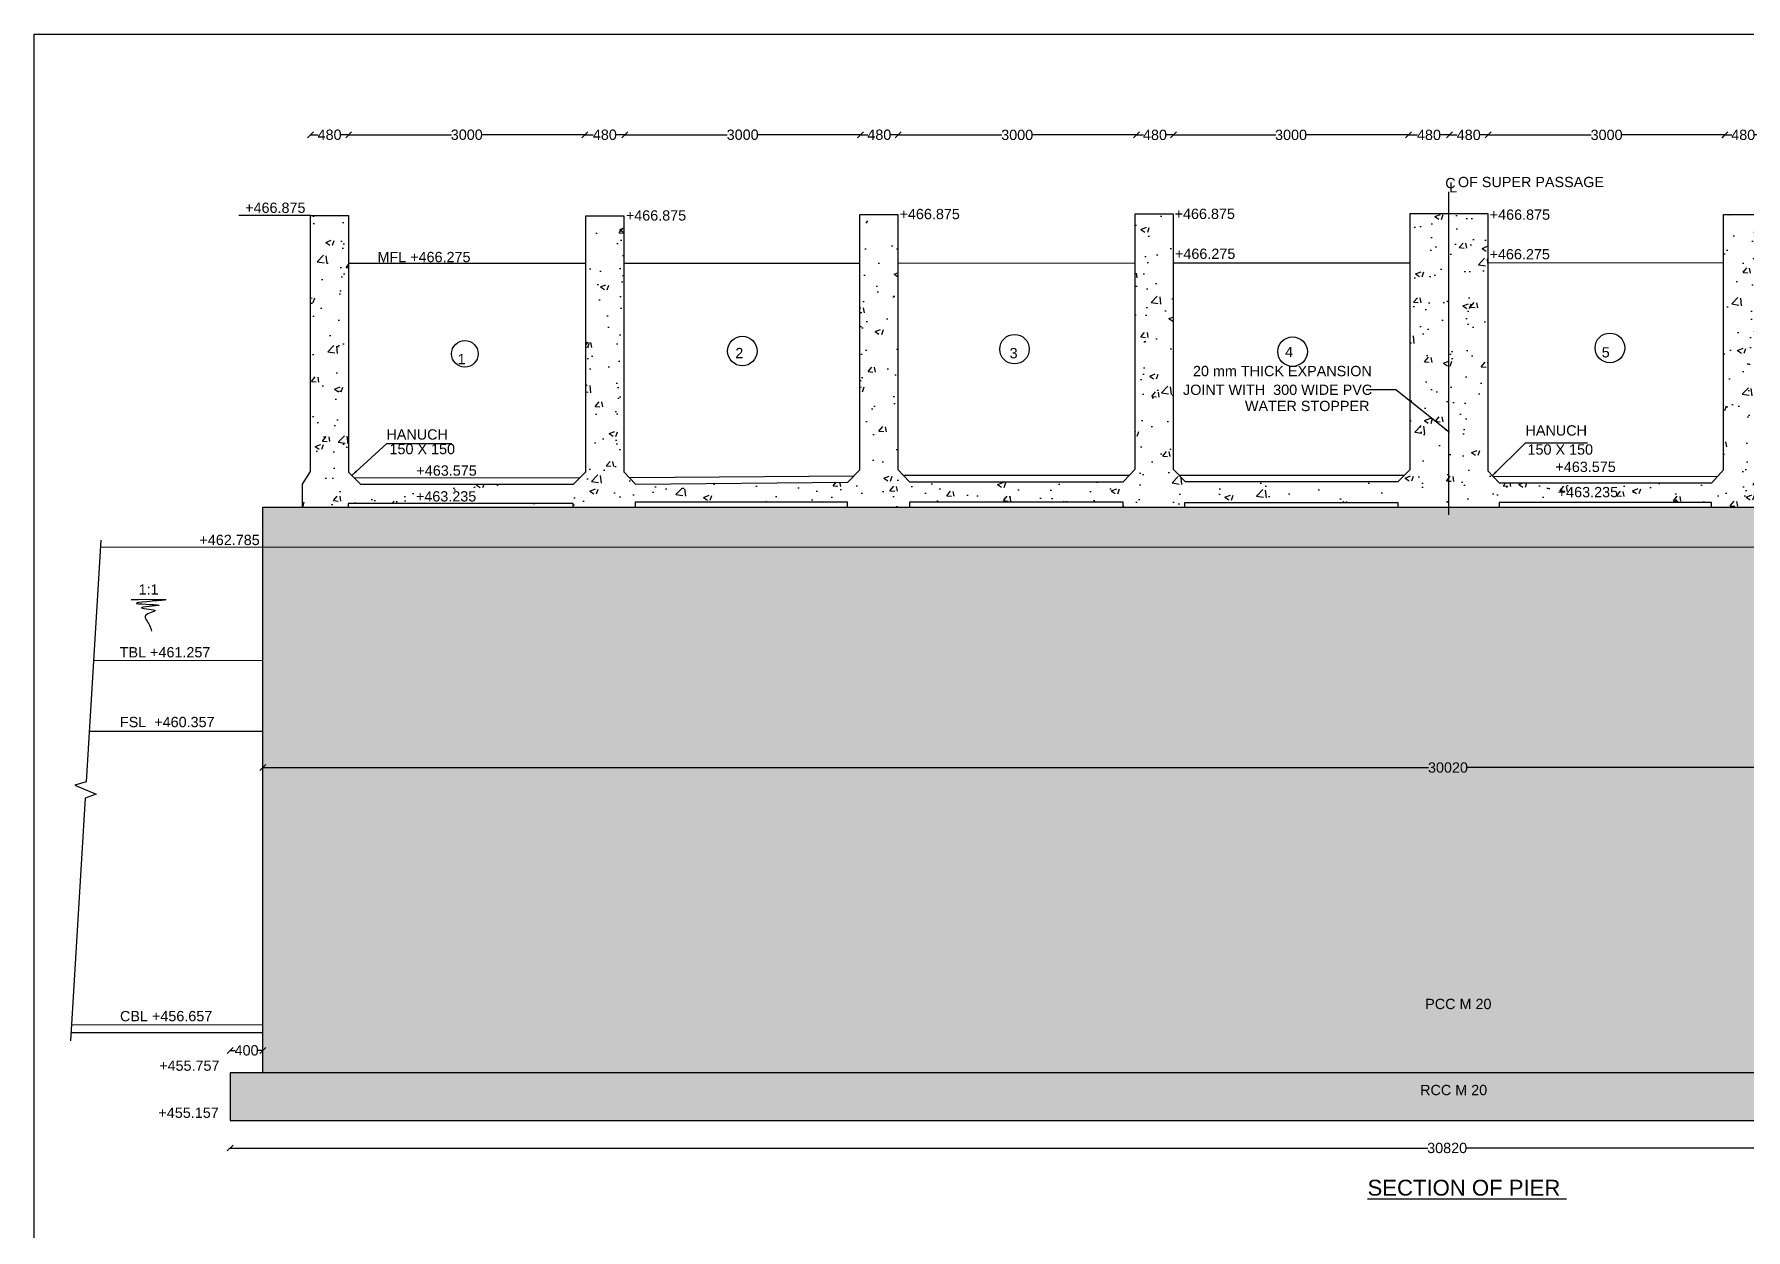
# Model space of a CAD drawing. Header units: millimetres. Extents: x 5124 to 2827070, y 2311 to 44738236.
# Drawn here: x 2780977 to 2802609, y 44723133 to 44738236 of the extents above; entities that cross this region are included whole.
import ezdxf

# ---------------------------------------------------------------- set-up
doc = ezdxf.new("R2010")
doc.units = ezdxf.units.MM
doc.header["$MEASUREMENT"] = 0
doc.layers.add('TEXT', color=7, linetype='Continuous')
doc.styles.get("Standard").update_dxf_attribs({"font": 'arial.ttf', "height": 130})
doc.dimstyles.get("Standard").update_dxf_attribs({"dimtxt": 130, "dimasz": 75, "dimexe": 0.18, "dimexo": 0.0625, "dimgap": 0.09, "dimtad": 0, "dimdec": 0, "dimzin": 0, "dimdsep": 46, "dimtxsty": 'Standard', "dimblk": 'OBLIQUE', "dimcen": 0.09, "dimse1": 1, "dimse2": 1, "dimadec": 0, "dimazin": 0, "dimtfac": 1, "dimtdec": 0, "dimtofl": 0, "dimtmove": 0, "dimatfit": 3, "dimfxl": 1, "dimtolj": 1, "dimtzin": 0, "dimarcsym": 0})
pattern_1 = [(50, (0, 0), (717.2601826, -62.752135), [75, -825]), (355, (0, 0), (-138.751334, 752.192134), [60, -660]), (100.4514, (59.8, -5.2), (578.509382, 689.439542), [63.74019, -701.142112]), (46.1842, (0, 200), (1067.241049, -165.519014), [112.5, -1237.5]), (96.6356, (88.9, 186.2), (934.662706, 974.11787), [95.610288, -1051.713]), (351.1842, (0, 200), (934.661945, 974.1186), [90, -990]), (21, (100, 150), (596.907052, -402.618891), [75, -825]), (326, (100, 150), (243.315332, 725.150045), [60, -660]), (71.4514, (149.74, 116.45), (840.222629, 322.530497), [63.74019, -701.142112]), (37.5, (0, 0), (12.1598553, 332.8938538), [0, -652, 0, -670, 0, -662.5]), (7.5, (0, 0), (263.0695374, 394.411712), [0, -382, 0, -637, 0, -252.5]), (327.5, (-223, 0), (533.8224362, -22.5548717), [0, -250, 0, -780, 0, -1035]), (317.5, (-323, 0), (583.1861693, 100.1049823), [0, -325, 0, -518, 0, -735])]

# ---------------------------------------------------------------- blocks, each defined once
blk = doc.blocks.new('_Oblique')
at = {"color": 0, "linetype": 'ByBlock', "lineweight": -2}
blk.add_line((-0.5, -0.5), (0.5, 0.5), dxfattribs=at)
blk = doc.blocks.new('*D4')
at = {"layer": 'Defpoints', "color": 0, "transparency": 16777216}
for p in [(2784951, 44736966), (2784469, 44735947), (2784951, 44735947)]:
    blk.add_point(p, dxfattribs=at)
at = {"layer": 'TEXT', "color": 0, "lineweight": -2, "transparency": 16777216}
for p, q in [((2784469, 44736966), (2784564, 44736966)), ((2784951, 44736966), (2784856, 44736966))]:
    blk.add_line(p, q, dxfattribs=at)
at = {"layer": 'TEXT', "color": 0, "lineweight": -2, "transparency": 16777216, "xscale": 75, "yscale": 75, "zscale": 75, "rotation": 180}
blk.add_blockref('_Oblique', (2784469, 44736966), dxfattribs=at)
at = {"layer": 'TEXT', "color": 0, "lineweight": -2, "transparency": 16777216, "xscale": 75, "yscale": 75, "zscale": 75}
blk.add_blockref('_Oblique', (2784951, 44736966), dxfattribs=at)
at = {"layer": 'TEXT', "color": 0, "transparency": 16777216, "insert": (2784710, 44736966), "char_height": 130, "attachment_point": 5}
blk.add_mtext('\\A1;480', dxfattribs=at)
blk = doc.blocks.new('*D5')
at = {"layer": 'Defpoints', "color": 0, "transparency": 16777216}
for p in [(2784951, 44736966), (2787937, 44736966), (2787937, 44736966)]:
    blk.add_point(p, dxfattribs=at)
at = {"layer": 'TEXT', "color": 0, "lineweight": -2, "transparency": 16777216}
for p, q in [((2784951, 44736966), (2786250, 44736966)), ((2787937, 44736966), (2786638, 44736966))]:
    blk.add_line(p, q, dxfattribs=at)
at = {"layer": 'TEXT', "color": 0, "lineweight": -2, "transparency": 16777216, "xscale": 75, "yscale": 75, "zscale": 75, "rotation": 180}
blk.add_blockref('_Oblique', (2784951, 44736966), dxfattribs=at)
at = {"layer": 'TEXT', "color": 0, "lineweight": -2, "transparency": 16777216, "xscale": 75, "yscale": 75, "zscale": 75}
blk.add_blockref('_Oblique', (2787937, 44736966), dxfattribs=at)
at = {"layer": 'TEXT', "color": 0, "transparency": 16777216, "insert": (2786444, 44736966), "char_height": 130, "attachment_point": 5}
blk.add_mtext('\\A1;3000', dxfattribs=at)
blk = doc.blocks.new('*D6')
at = {"layer": 'Defpoints', "color": 0, "transparency": 16777216}
for p in [(2787937, 44736966), (2788441, 44736966), (2788441, 44736966)]:
    blk.add_point(p, dxfattribs=at)
at = {"layer": 'TEXT', "color": 0, "lineweight": -2, "transparency": 16777216}
for p, q in [((2787937, 44736966), (2788043, 44736966)), ((2788441, 44736966), (2788335, 44736966))]:
    blk.add_line(p, q, dxfattribs=at)
at = {"layer": 'TEXT', "color": 0, "lineweight": -2, "transparency": 16777216, "xscale": 75, "yscale": 75, "zscale": 75, "rotation": 180}
blk.add_blockref('_Oblique', (2787937, 44736966), dxfattribs=at)
at = {"layer": 'TEXT', "color": 0, "lineweight": -2, "transparency": 16777216, "xscale": 75, "yscale": 75, "zscale": 75}
blk.add_blockref('_Oblique', (2788441, 44736966), dxfattribs=at)
at = {"layer": 'TEXT', "color": 0, "transparency": 16777216, "insert": (2788189, 44736966), "char_height": 130, "attachment_point": 5}
blk.add_mtext('\\A1;480', dxfattribs=at)
blk = doc.blocks.new('*D7')
at = {"layer": 'Defpoints', "color": 0, "transparency": 16777216}
for p in [(2788441, 44736966), (2791421, 44736966), (2791421, 44736966)]:
    blk.add_point(p, dxfattribs=at)
at = {"layer": 'TEXT', "color": 0, "lineweight": -2, "transparency": 16777216}
for p, q in [((2788441, 44736966), (2789737, 44736966)), ((2791421, 44736966), (2790125, 44736966))]:
    blk.add_line(p, q, dxfattribs=at)
at = {"layer": 'TEXT', "color": 0, "lineweight": -2, "transparency": 16777216, "xscale": 75, "yscale": 75, "zscale": 75, "rotation": 180}
blk.add_blockref('_Oblique', (2788441, 44736966), dxfattribs=at)
at = {"layer": 'TEXT', "color": 0, "lineweight": -2, "transparency": 16777216, "xscale": 75, "yscale": 75, "zscale": 75}
blk.add_blockref('_Oblique', (2791421, 44736966), dxfattribs=at)
at = {"layer": 'TEXT', "color": 0, "transparency": 16777216, "insert": (2789931, 44736966), "char_height": 130, "attachment_point": 5}
blk.add_mtext('\\A1;3000', dxfattribs=at)
blk = doc.blocks.new('*D8')
at = {"layer": 'Defpoints', "color": 0, "transparency": 16777216}
for p in [(2791421, 44736966), (2791895, 44736966), (2791895, 44736966)]:
    blk.add_point(p, dxfattribs=at)
at = {"layer": 'TEXT', "color": 0, "lineweight": -2, "transparency": 16777216}
for p, q in [((2791421, 44736966), (2791512, 44736966)), ((2791895, 44736966), (2791804, 44736966))]:
    blk.add_line(p, q, dxfattribs=at)
at = {"layer": 'TEXT', "color": 0, "lineweight": -2, "transparency": 16777216, "xscale": 75, "yscale": 75, "zscale": 75, "rotation": 180}
blk.add_blockref('_Oblique', (2791421, 44736966), dxfattribs=at)
at = {"layer": 'TEXT', "color": 0, "lineweight": -2, "transparency": 16777216, "xscale": 75, "yscale": 75, "zscale": 75}
blk.add_blockref('_Oblique', (2791895, 44736966), dxfattribs=at)
at = {"layer": 'TEXT', "color": 0, "transparency": 16777216, "insert": (2791658, 44736966), "char_height": 130, "attachment_point": 5}
blk.add_mtext('\\A1;480', dxfattribs=at)
blk = doc.blocks.new('*D9')
at = {"layer": 'Defpoints', "color": 0, "transparency": 16777216}
for p in [(2791895, 44736966), (2794907, 44736966), (2794907, 44736964)]:
    blk.add_point(p, dxfattribs=at)
at = {"layer": 'TEXT', "color": 0, "lineweight": -2, "transparency": 16777216}
for p, q in [((2791895, 44736964), (2793207, 44736964)), ((2794907, 44736964), (2793595, 44736964))]:
    blk.add_line(p, q, dxfattribs=at)
at = {"layer": 'TEXT', "color": 0, "lineweight": -2, "transparency": 16777216, "xscale": 75, "yscale": 75, "zscale": 75, "rotation": 180}
blk.add_blockref('_Oblique', (2791895, 44736964), dxfattribs=at)
at = {"layer": 'TEXT', "color": 0, "lineweight": -2, "transparency": 16777216, "xscale": 75, "yscale": 75, "zscale": 75}
blk.add_blockref('_Oblique', (2794907, 44736964), dxfattribs=at)
at = {"layer": 'TEXT', "color": 0, "transparency": 16777216, "insert": (2793401, 44736964), "char_height": 130, "attachment_point": 5}
blk.add_mtext('\\A1;3000', dxfattribs=at)
blk = doc.blocks.new('*D10')
at = {"layer": 'Defpoints', "color": 0, "transparency": 16777216}
for p in [(2794907, 44736964), (2795377, 44736964), (2795377, 44736964)]:
    blk.add_point(p, dxfattribs=at)
at = {"layer": 'TEXT', "color": 0, "lineweight": -2, "transparency": 16777216}
for p, q in [((2794907, 44736964), (2794996, 44736964)), ((2795377, 44736964), (2795288, 44736964))]:
    blk.add_line(p, q, dxfattribs=at)
at = {"layer": 'TEXT', "color": 0, "lineweight": -2, "transparency": 16777216, "xscale": 75, "yscale": 75, "zscale": 75, "rotation": 180}
blk.add_blockref('_Oblique', (2794907, 44736964), dxfattribs=at)
at = {"layer": 'TEXT', "color": 0, "lineweight": -2, "transparency": 16777216, "xscale": 75, "yscale": 75, "zscale": 75}
blk.add_blockref('_Oblique', (2795377, 44736964), dxfattribs=at)
at = {"layer": 'TEXT', "color": 0, "transparency": 16777216, "insert": (2795142, 44736964), "char_height": 130, "attachment_point": 5}
blk.add_mtext('\\A1;480', dxfattribs=at)
blk = doc.blocks.new('*D11')
at = {"layer": 'Defpoints', "color": 0, "transparency": 16777216}
for p in [(2795377, 44736964), (2798347, 44736964), (2798347, 44736964)]:
    blk.add_point(p, dxfattribs=at)
at = {"layer": 'TEXT', "color": 0, "lineweight": -2, "transparency": 16777216}
for p, q in [((2795377, 44736964), (2796668, 44736964)), ((2798347, 44736964), (2797056, 44736964))]:
    blk.add_line(p, q, dxfattribs=at)
at = {"layer": 'TEXT', "color": 0, "lineweight": -2, "transparency": 16777216, "xscale": 75, "yscale": 75, "zscale": 75, "rotation": 180}
blk.add_blockref('_Oblique', (2795377, 44736964), dxfattribs=at)
at = {"layer": 'TEXT', "color": 0, "lineweight": -2, "transparency": 16777216, "xscale": 75, "yscale": 75, "zscale": 75}
blk.add_blockref('_Oblique', (2798347, 44736964), dxfattribs=at)
at = {"layer": 'TEXT', "color": 0, "transparency": 16777216, "insert": (2796862, 44736964), "char_height": 130, "attachment_point": 5}
blk.add_mtext('\\A1;3000', dxfattribs=at)
blk = doc.blocks.new('*D12')
at = {"layer": 'Defpoints', "color": 0, "transparency": 16777216}
for p in [(2798347, 44736964), (2798863, 44736964), (2798863, 44736964)]:
    blk.add_point(p, dxfattribs=at)
at = {"layer": 'TEXT', "color": 0, "lineweight": -2, "transparency": 16777216}
for p, q in [((2798347, 44736964), (2798459, 44736964)), ((2798863, 44736964), (2798751, 44736964))]:
    blk.add_line(p, q, dxfattribs=at)
at = {"layer": 'TEXT', "color": 0, "lineweight": -2, "transparency": 16777216, "xscale": 75, "yscale": 75, "zscale": 75, "rotation": 180}
blk.add_blockref('_Oblique', (2798347, 44736964), dxfattribs=at)
at = {"layer": 'TEXT', "color": 0, "lineweight": -2, "transparency": 16777216, "xscale": 75, "yscale": 75, "zscale": 75}
blk.add_blockref('_Oblique', (2798863, 44736964), dxfattribs=at)
at = {"layer": 'TEXT', "color": 0, "transparency": 16777216, "insert": (2798605, 44736964), "char_height": 130, "attachment_point": 5}
blk.add_mtext('\\A1;480', dxfattribs=at)
blk = doc.blocks.new('*D13')
at = {"layer": 'Defpoints', "color": 0, "transparency": 16777216}
for p in [(2798863, 44736964), (2799354, 44736964), (2799354, 44736964)]:
    blk.add_point(p, dxfattribs=at)
at = {"layer": 'TEXT', "color": 0, "lineweight": -2, "transparency": 16777216}
for p, q in [((2798863, 44736964), (2798962, 44736964)), ((2799354, 44736964), (2799254, 44736964))]:
    blk.add_line(p, q, dxfattribs=at)
at = {"layer": 'TEXT', "color": 0, "lineweight": -2, "transparency": 16777216, "xscale": 75, "yscale": 75, "zscale": 75, "rotation": 180}
blk.add_blockref('_Oblique', (2798863, 44736964), dxfattribs=at)
at = {"layer": 'TEXT', "color": 0, "lineweight": -2, "transparency": 16777216, "xscale": 75, "yscale": 75, "zscale": 75}
blk.add_blockref('_Oblique', (2799354, 44736964), dxfattribs=at)
at = {"layer": 'TEXT', "color": 0, "transparency": 16777216, "insert": (2799108, 44736964), "char_height": 130, "attachment_point": 5}
blk.add_mtext('\\A1;480', dxfattribs=at)
blk = doc.blocks.new('*D14')
at = {"layer": 'Defpoints', "color": 0, "transparency": 16777216}
for p in [(2799354, 44736964), (2802347, 44736964), (2802347, 44736964)]:
    blk.add_point(p, dxfattribs=at)
at = {"layer": 'TEXT', "color": 0, "lineweight": -2, "transparency": 16777216}
for p, q in [((2799354, 44736964), (2800657, 44736964)), ((2802347, 44736964), (2801044, 44736964))]:
    blk.add_line(p, q, dxfattribs=at)
at = {"layer": 'TEXT', "color": 0, "lineweight": -2, "transparency": 16777216, "xscale": 75, "yscale": 75, "zscale": 75, "rotation": 180}
blk.add_blockref('_Oblique', (2799354, 44736964), dxfattribs=at)
at = {"layer": 'TEXT', "color": 0, "lineweight": -2, "transparency": 16777216, "xscale": 75, "yscale": 75, "zscale": 75}
blk.add_blockref('_Oblique', (2802347, 44736964), dxfattribs=at)
at = {"layer": 'TEXT', "color": 0, "transparency": 16777216, "insert": (2800850, 44736964), "char_height": 130, "attachment_point": 5}
blk.add_mtext('\\A1;3000', dxfattribs=at)
blk = doc.blocks.new('*D15')
at = {"layer": 'Defpoints', "color": 0, "transparency": 16777216}
for p in [(2802343, 44736965), (2802812, 44736965), (2802812, 44736964)]:
    blk.add_point(p, dxfattribs=at)
at = {"layer": 'TEXT', "color": 0, "lineweight": -2, "transparency": 16777216}
for p, q in [((2802343, 44736964), (2802431, 44736964)), ((2802812, 44736964), (2802723, 44736964))]:
    blk.add_line(p, q, dxfattribs=at)
at = {"layer": 'TEXT', "color": 0, "lineweight": -2, "transparency": 16777216, "xscale": 75, "yscale": 75, "zscale": 75, "rotation": 180}
blk.add_blockref('_Oblique', (2802343, 44736964), dxfattribs=at)
at = {"layer": 'TEXT', "color": 0, "lineweight": -2, "transparency": 16777216, "xscale": 75, "yscale": 75, "zscale": 75}
blk.add_blockref('_Oblique', (2802812, 44736964), dxfattribs=at)
at = {"layer": 'TEXT', "color": 0, "transparency": 16777216, "insert": (2802577, 44736964), "char_height": 130, "attachment_point": 5}
blk.add_mtext('\\A1;480', dxfattribs=at)
blk = doc.blocks.new('*D22')
at = {"layer": 'Defpoints', "color": 0, "transparency": 16777216}
for p in [(2783868, 44728938), (2813822, 44728972), (2813822, 44728938)]:
    blk.add_point(p, dxfattribs=at)
at = {"layer": 'TEXT', "color": 0, "lineweight": -2, "transparency": 16777216}
for p, q in [((2783868, 44728972), (2798601, 44728972)), ((2813822, 44728972), (2799090, 44728972))]:
    blk.add_line(p, q, dxfattribs=at)
at = {"layer": 'TEXT', "color": 0, "lineweight": -2, "transparency": 16777216, "xscale": 75, "yscale": 75, "zscale": 75, "rotation": 180}
blk.add_blockref('_Oblique', (2783868, 44728972), dxfattribs=at)
at = {"layer": 'TEXT', "color": 0, "lineweight": -2, "transparency": 16777216, "xscale": 75, "yscale": 75, "zscale": 75}
blk.add_blockref('_Oblique', (2813822, 44728972), dxfattribs=at)
at = {"layer": 'TEXT', "color": 0, "transparency": 16777216, "insert": (2798845, 44728972), "char_height": 130, "attachment_point": 5}
blk.add_mtext('\\A1;30020', dxfattribs=at)
blk = doc.blocks.new('*D23')
at = {"layer": 'Defpoints', "color": 0, "transparency": 16777216}
for p in [(2783454, 44724512), (2814216, 44724512), (2814216, 44724166)]:
    blk.add_point(p, dxfattribs=at)
at = {"layer": 'TEXT', "color": 0, "lineweight": -2, "transparency": 16777216}
for p, q in [((2783454, 44724166), (2798591, 44724166)), ((2814216, 44724166), (2799079, 44724166))]:
    blk.add_line(p, q, dxfattribs=at)
at = {"layer": 'TEXT', "color": 0, "lineweight": -2, "transparency": 16777216, "xscale": 75, "yscale": 75, "zscale": 75, "rotation": 180}
blk.add_blockref('_Oblique', (2783454, 44724166), dxfattribs=at)
at = {"layer": 'TEXT', "color": 0, "lineweight": -2, "transparency": 16777216, "xscale": 75, "yscale": 75, "zscale": 75}
blk.add_blockref('_Oblique', (2814216, 44724166), dxfattribs=at)
at = {"layer": 'TEXT', "color": 0, "transparency": 16777216, "insert": (2798835, 44724166), "char_height": 130, "attachment_point": 5}
blk.add_mtext('\\A1;30820', dxfattribs=at)
blk = doc.blocks.new('*D85')
at = {"layer": 'Defpoints', "color": 0, "transparency": 16777216}
for p in [(2783868, 44725399), (2783454, 44725114), (2783868, 44725114)]:
    blk.add_point(p, dxfattribs=at)
at = {"layer": 'TEXT', "color": 0, "lineweight": -2, "transparency": 16777216}
for p, q in [((2783454, 44725399), (2783515, 44725399)), ((2783868, 44725399), (2783807, 44725399))]:
    blk.add_line(p, q, dxfattribs=at)
at = {"layer": 'TEXT', "color": 0, "lineweight": -2, "transparency": 16777216, "xscale": 75, "yscale": 75, "zscale": 75, "rotation": 180}
blk.add_blockref('_Oblique', (2783454, 44725399), dxfattribs=at)
at = {"layer": 'TEXT', "color": 0, "lineweight": -2, "transparency": 16777216, "xscale": 75, "yscale": 75, "zscale": 75}
blk.add_blockref('_Oblique', (2783868, 44725399), dxfattribs=at)
at = {"layer": 'TEXT', "color": 0, "transparency": 16777216, "insert": (2783661, 44725399), "char_height": 130, "attachment_point": 5}
blk.add_mtext('\\A1;400', dxfattribs=at)

msp = doc.modelspace()

# ---------------------------------------------------------------- hatches: boundary and pattern name
at = {"layer": 'TEXT'}
h = msp.add_hatch(dxfattribs=at)
h.set_pattern_fill('AR-CONC', color=256, scale=100, style=0)
h.set_pattern_definition(pattern_1)
h.paths.add_polyline_path([(2784950.6, 44735946.9), (2784468.6, 44735946.9), (2784468.6, 44732712.1), (2784367.6, 44732553.9), (2784367.6, 44732260.2), (2784944.6, 44732260.2), (2784944.6, 44732308.5), (2787790.5, 44732308.5), (2787790.5, 44732260.2), (2788573.1, 44732260.2), (2788573.1, 44732323.2), (2791256.7, 44732323.2), (2791256.7, 44732260.2), (2792037.9, 44732260.2), (2792037.9, 44732326.5), (2794740.7, 44732326.5), (2794740.7, 44732260.2), (2795516.6, 44732260.2), (2795516.6, 44732318.3), (2798215.7, 44732318.3), (2798215.7, 44732260.2), (2798856.2, 44732260.2), (2798856.2, 44735969.9), (2798367.9, 44735969.9), (2798367.9, 44732738.8), (2798217.3, 44732586.5), (2795521.8, 44732586.5), (2795373.1, 44732740), (2795373.1, 44735968.8), (2794891.6, 44735968.8), (2794891.6, 44732742.2), (2794739.3, 44732582.8), (2792040, 44732582.8), (2791891.3, 44732736.9), (2791891.3, 44735960.6), (2791411.5, 44735960.6), (2791411.5, 44732731.4), (2791260.1, 44732578.9), (2788577.5, 44732553.9), (2788427.3, 44732708.3), (2788427.3, 44735943.3), (2787948.6, 44735943.3), (2787948.6, 44732710), (2787794.4, 44732552.6), (2785099.6, 44732552.6), (2784950.6, 44732705.1)])
h = msp.add_hatch(dxfattribs=at)
h.set_pattern_fill('AR-CONC', color=256, scale=100, style=0)
h.set_pattern_definition(pattern_1)
h.paths.add_polyline_path([(2813326, 44732571.9), (2813228.3, 44732724.9), (2813228.3, 44735960.6), (2812748.3, 44735960.6), (2812748.3, 44732724.4), (2812596.3, 44732573.3), (2809909, 44732573.3), (2809764.6, 44732720.1), (2809764.6, 44735955.2), (2809283.7, 44735955.2), (2809283.7, 44732726.4), (2809124.9, 44732565), (2806432.9, 44732565), (2806287.9, 44732714.9), (2806287.9, 44735961.5), (2805806.9, 44735961.5), (2805806.9, 44732728.7), (2805652.6, 44732570.8), (2802963.2, 44732570.8), (2802811, 44732722.3), (2802811, 44735960.4), (2802328.7, 44735960.4), (2802328.7, 44732731.7), (2802178.9, 44732568.7), (2799493.7, 44732568.7), (2799349.6, 44732719.2), (2799349.6, 44735969.9), (2798856.2, 44735969.9), (2798856.2, 44732260.2), (2799493.2, 44732260.2), (2799493.2, 44732322.6), (2802175.3, 44732322.6), (2802175.3, 44732260.2), (2802955.8, 44732260.2), (2802955.8, 44732324.5), (2805651.6, 44732324.5), (2805651.6, 44732260.2), (2806433.3, 44732260.2), (2806433.3, 44732323.8), (2809128.8, 44732323.8), (2809128.8, 44732260.2), (2809906.3, 44732260.2), (2809906.3, 44732318.8), (2812719.9, 44732318.8), (2812719.9, 44732260.2), (2813326, 44732260.2)])
h = msp.add_hatch(dxfattribs=at)
h.set_pattern_fill('AR-CONC', color=256, scale=100, style=0)
h.set_pattern_definition(pattern_1)
h.paths.add_polyline_path([(2783868.1, 44732260.2), (2813822.1, 44732260.2), (2813822.1, 44725114.3), (2783868.1, 44725114.3)])
h = msp.add_hatch(dxfattribs=at)
h.set_pattern_fill('AR-CONC', color=256, scale=150, style=0)
h.set_pattern_definition([(50, (0, 0), (1075.890274, -94.128202), [112.5, -1237.5]), (355, (0, 0), (-208.127, 1128.2882), [90, -990]), (100.4514, (89.7, -7.8), (867.764073, 1034.159313), [95.610285, -1051.713168]), (46.1842, (0, 300), (1600.861573, -248.27852), [168.75, -1856.25]), (96.6356, (133.4, 279.3), (1401.99406, 1461.176806), [143.41543, -1577.5695]), (351.1842, (0, 300), (1401.99292, 1461.1779), [135, -1485]), (21, (150, 225), (895.360578, -603.928336), [112.5, -1237.5]), (326, (150, 225), (364.972998, 1087.725068), [90, -990]), (71.4514, (224.6, 174.7), (1260.333943, 483.795745), [95.610285, -1051.713168]), (37.5, (0, 0), (18.239783, 499.3407807), [0, -978, 0, -1005, 0, -993.75]), (7.5, (0, 0), (394.604306, 591.617568), [0, -573, 0, -955.5, 0, -378.75]), (327.5, (-334.5, 0), (800.7336543, -33.8323076), [0, -375, 0, -1170, 0, -1552.5]), (317.5, (-484.5, 0), (874.779254, 150.157473), [0, -487.5, 0, -777, 0, -1102.5])])
h.paths.add_polyline_path([(2814215.9, 44725114.3), (2783454.1, 44725114.3), (2783454.1, 44724511.6), (2814215.9, 44724511.6)])

# ---------------------------------------------------------------- linework, layer by layer
for points in [[(2780977.1, 44738236), (2827070.1, 44738236), (2827070.1, 44707989.8), (2780977.1, 44707989.8)], [(2783868.1, 44732260.2), (2813822.1, 44732260.2), (2813822.1, 44725114.3), (2783868.1, 44725114.3)], [(2784944.6, 44732260.2), (2787790.5, 44732260.2), (2787790.5, 44732308.5), (2784944.6, 44732308.5)], [(2788573.1, 44732260.2), (2791256.7, 44732260.2), (2791256.7, 44732323.2), (2788573.1, 44732323.2)], [(2792037.9, 44732260.2), (2794740.7, 44732260.2), (2794740.7, 44732326.5), (2792037.9, 44732326.5)], [(2795516.6, 44732260.2), (2798215.7, 44732260.2), (2798215.7, 44732318.3), (2795516.6, 44732318.3)], [(2799493.2, 44732260.2), (2802175.3, 44732260.2), (2802175.3, 44732322.6), (2799493.2, 44732322.6)], [(2814215.9, 44725114.3), (2783454.1, 44725114.3), (2783454.1, 44724511.6), (2814215.9, 44724511.6)]]:
    msp.add_lwpolyline(points, close=True, dxfattribs=at)
for points in [[(2798856.2, 44732165.2), (2798856.2, 44736243.5)], [(2784469.7, 44735947.4), (2783564.4, 44735947.4)], [(2784367.6, 44732260.2), (2784367.6, 44732553.9), (2784468.6, 44732712.1), (2784468.6, 44735946.9), (2784950.6, 44735946.9), (2784950.6, 44732705.1), (2785099.6, 44732552.6), (2787794.4, 44732552.6), (2787948.6, 44732710), (2787948.6, 44735943.3), (2788427.3, 44735943.3), (2788427.3, 44732708.3), (2788577.5, 44732553.9), (2791260.1, 44732578.9), (2791411.5, 44732731.4), (2791411.5, 44735960.6), (2791891.3, 44735960.6), (2791891.3, 44732736.9), (2792040, 44732582.8), (2794739.3, 44732582.8), (2794891.6, 44732742.2), (2794891.6, 44735968.8), (2795373.1, 44735968.8), (2795373.1, 44732740), (2795521.8, 44732586.5), (2798217.3, 44732586.5), (2798367.9, 44732738.8), (2798367.9, 44735969.9), (2799349.6, 44735969.9), (2799349.6, 44732719.2), (2799493.7, 44732568.7), (2802178.9, 44732568.7), (2802328.7, 44732731.7), (2802328.7, 44735960.4), (2802811, 44735960.4)], [(2784950.6, 44735342), (2787948.6, 44735343.5)], [(2788427.3, 44735343.7), (2791411.5, 44735345.2)], [(2791891.3, 44735345.4), (2794891.6, 44735346.9)], [(2795373.1, 44735347.1), (2798367.9, 44735348.6)], [(2799349.6, 44735349.1), (2802328.7, 44735350.5)], [(2787871.5, 44732631.3), (2785025.1, 44732628.8)], [(2791335.8, 44732655.2), (2788502.4, 44732631.1)], [(2794815.5, 44732662.5), (2791965.6, 44732659.9)], [(2798292.6, 44732662.7), (2795447.5, 44732663.3)], [(2802253.8, 44732650.2), (2799421.7, 44732644)], [(2781820.6, 44731846.5), (2781632.1, 44728792.7), (2781491.1, 44728748.7), (2781759.6, 44728636.5), (2781619.4, 44728585.4), (2781434.5, 44725521.8)], [(2781815, 44731755.9), (2816361.2, 44731760.7)], [(2783868.1, 44730325.2), (2781726.3, 44730319.6)], [(2783868.1, 44729427.4), (2781671.3, 44729428.2)], [(2783868.1, 44725622.7), (2781440.6, 44725623)], [(2783868.1, 44725720.1), (2781446.2, 44725716.2)]]:
    msp.add_lwpolyline(points, dxfattribs=at)
for centre, radius in [((2789927, 44734233.9), 186.8), ((2793366.9, 44734257.5), 186.8), ((2796881.2, 44734226.2), 186.8), ((2800892, 44734273.5), 186.8), ((2786420.6, 44734198.5), 168.2)]:
    msp.add_circle(centre, radius, dxfattribs=at)
msp.add_spline([(2782201.4, 44731097), (2782623.3, 44731086.8), (2782271.7, 44731045.8), (2782554.4, 44731020.9), (2782333.2, 44730991.6), (2782507.6, 44730953.6), (2782383, 44730895), (2782435.8, 44730769.1), (2782457.8, 44730694.5)], degree=3, dxfattribs=at)

# ---------------------------------------------------------------- texts
for s, height, p in [('C', 130, (2798810.6, 44736290.5)), ('L', 130, (2798861.2, 44736237.2)), ('OF SUPER PASSAGE ', 130, (2798971.1, 44736304.2)), ('+466.875', 130, (2783643, 44735979.1)), ('+466.875', 130, (2788454.6, 44735882.1)), ('+466.875', 130, (2791913.7, 44735899.6)), ('+466.875', 130, (2795390.2, 44735902.5)), ('+466.875', 130, (2799373.3, 44735892.3)), ('MFL +466.275', 130, (2785315.3, 44735356.6)), ('+466.275', 130, (2795395.3, 44735397.8)), ('+466.275', 130, (2799371.2, 44735392.2)), ('1', 130, (2786327.6, 44734067.2)), ('2', 130, (2789838.3, 44734143.6)), ('3', 130, (2793305.2, 44734142.7)), ('4', 130, (2796785.7, 44734156.8)), ('5', 130, (2800788.9, 44734152.9)), ('20 mm THICK EXPANSION ', 130, (2795622.4, 44733916.4)), ('JOINT WITH  300 WIDE PVC ', 130, (2795496.7, 44733679.6)), ('WATER STOPPER ', 130, (2796279.4, 44733475.2)), ('HANUCH ', 130, (2785428.5, 44733115.4)), ('HANUCH ', 130, (2799825.8, 44733166.3)), ('150 X 150 ', 130, (2785467.5, 44732931.1)), ('150 X 150 ', 130, (2799851, 44732925.3)), ('+463.575', 130, (2785807.9, 44732659.3)), ('+463.575', 130, (2800203.8, 44732705.9)), ('+463.235', 130, (2785801.4, 44732333.3)), ('+463.235 ', 130, (2800233, 44732387.3)), ('+462.785', 130, (2783064.9, 44731782.6)), ('1:1 ', 130, (2782295.8, 44731157.3)), ('TBL +461.257', 130, (2782057.8, 44730364)), ('FSL  +460.357', 130, (2782060.2, 44729482.5)), ('PCC M 20 ', 130, (2798557.5, 44725920.9)), ('CBL +456.657', 130, (2782061.4, 44725767.2)), ('+455.757', 130, (2782556.4, 44725141.5)), ('RCC M 20 ', 130, (2798493.4, 44724833.5)), ('+455.157', 130, (2782547.1, 44724546.3)), ('%%USECTION OF PIER ', 200, (2797828.4, 44723564.9))]:
    msp.add_text(s, height=height, dxfattribs=at).set_placement(p)

# ---------------------------------------------------------------- dimensions: what is measured, and where the dimension line sits
for base, p1, p2, text, picture, middle in [((2784950.6, 44736966.2), (2784468.6, 44735946.9), (2784950.6, 44735946.9), '480', '*D4', (2784709.6, 44736966.2)), ((2787937.4, 44736966.2), (2784950.6, 44736966.2), (2787937.4, 44736966.2), '3000', '*D5', (2786444, 44736966.2)), ((2788440.5, 44736966.2), (2787937.4, 44736966.2), (2788440.5, 44736966.2), '480', '*D6', (2788189, 44736966.2)), ((2791421, 44736966.2), (2788440.5, 44736966.2), (2791421, 44736966.2), '3000', '*D7', (2789930.8, 44736966.2)), ((2791895.2, 44736966.2), (2791421, 44736966.2), (2791895.2, 44736966.2), '480', '*D8', (2791658.1, 44736966.2)), ((2794907, 44736964.3), (2791895.2, 44736966.2), (2794907, 44736966.2), '3000', '*D9', (2793401.1, 44736964.3)), ((2795377.2, 44736964.3), (2794907, 44736964.3), (2795377.2, 44736964.3), '480', '*D10', (2795142.1, 44736964.3)), ((2798347.1, 44736964.3), (2795377.2, 44736964.3), (2798347.1, 44736964.3), '3000', '*D11', (2796862.1, 44736964.3)), ((2798862.7, 44736964.3), (2798347.1, 44736964.3), (2798862.7, 44736964.3), '480', '*D12', (2798604.9, 44736964.3)), ((2799353.7, 44736964.3), (2798862.7, 44736964.3), (2799353.7, 44736964.3), '480', '*D13', (2799108.2, 44736964.3)), ((2802347.2, 44736964.3), (2799353.7, 44736964.3), (2802347.2, 44736964.3), '3000', '*D14', (2800850.4, 44736964.3)), ((2802811.6, 44736964.3), (2802342.5, 44736965.1), (2802811.6, 44736965.1), '480', '*D15', (2802577.1, 44736964.3)), ((2813822.1, 44728972.4), (2783868.1, 44728937.7), (2813822.1, 44728937.7), '30020', '*D22', (2798845.1, 44728972.4)), ((2783868.1, 44725398.7), (2783454.1, 44725114.3), (2783868.1, 44725114.3), '400', '*D85', (2783661.1, 44725398.7)), ((2814215.9, 44724166.4), (2783454.1, 44724511.6), (2814215.9, 44724511.6), '30820', '*D23', (2798835, 44724166.4))]:
    dim = msp.add_linear_dim(base=base, p1=p1, p2=p2, text=text, dimstyle='Standard', override={"dimtxt": 130}, dxfattribs=at)
    dim.commit()
    dim.dimension.update_dxf_attribs({"geometry": picture, "text_midpoint": middle})

# ---------------------------------------------------------------- leaders
for points in [[(2798865.8, 44733203), (2798188.3, 44733741.9), (2797812.4, 44733741.9)], [(2784993.8, 44732665.6), (2785432.7, 44733064.4), (2786254.5, 44733064.4)], [(2799398, 44732652.8), (2799827.1, 44733076.2), (2800610.5, 44733076.2)]]:
    msp.add_leader(points, dimstyle='Standard', override={"dimtxt": 130}, dxfattribs=at)

doc.saveas('drawing.dxf')
